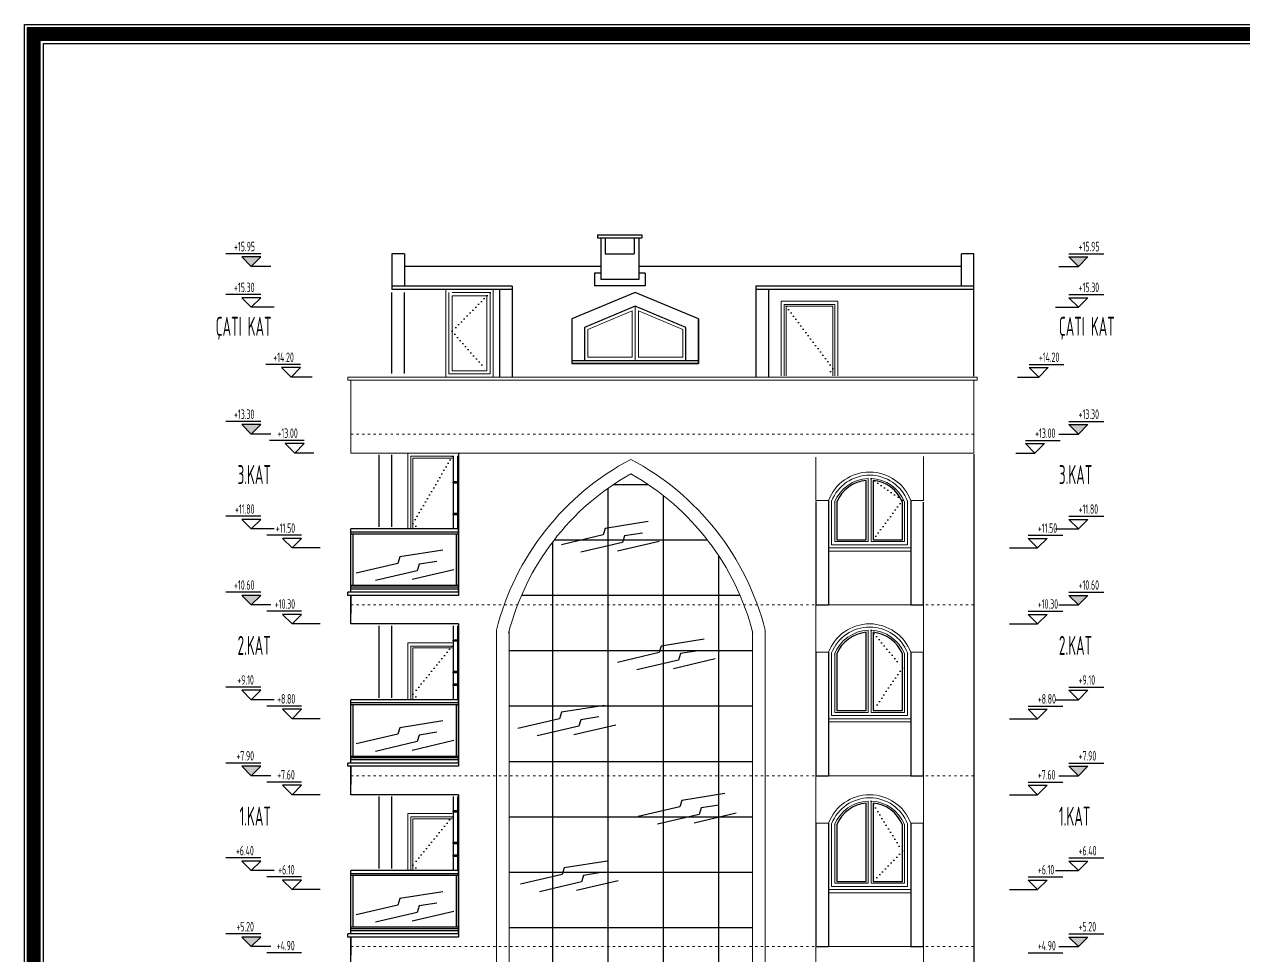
# Model space of a CAD drawing. Extents: x 41749 to 92598, y -24291 to 29432.
# Drawn here: x 77072 to 78999, y -22863 to -21391 of the extents above; entities that cross this region are included whole.
import ezdxf

# ---------------------------------------------------------------- set-up
doc = ezdxf.new("R2010")
doc.units = 0
doc.header["$MEASUREMENT"] = 0
for name, pattern in [('ACAD_ISO03W100', [30, 12, -18]), ('DOT', [6.35, 0, -6.35]), ('DUZ', [500, 500])]:
    doc.linetypes.add(name, pattern=pattern)
for name, color, linetype, lineweight in [('1-UYGULAMA', 6, 'DUZ', 0), ('KAPI-ACILIM1', 13, 'ACAD_ISO03W100', 20), ('KAPI-GOR', 153, 'CONTINUOUS', 15)]:
    doc.layers.add(name, color=color, linetype=linetype, lineweight=lineweight)
for name, color, linetype in [('ADAKENARI', 7, 'CONTINUOUS'), ('DUVAR', 6, 'CONTINUOUS'), ('KOLON', 5, 'CONTINUOUS'), ('MAHAL', 21, 'CONTINUOUS'), ('MERBAS', 231, 'CONTINUOUS'), ('MERD', 3, 'CONTINUOUS'), ('MERDIVEN', 3, 'CONTINUOUS'), ('P', 7, 'DOT'), ('SIVA', 7, 'CONTINUOUS'), ('tar', 12, 'CONTINUOUS')]:
    doc.layers.add(name, color=color, linetype=linetype)
doc.styles.add('OLCU', font='isocpeur.ttf', dxfattribs={"width": 0.59})

msp = doc.modelspace()

# ---------------------------------------------------------------- hatches: boundary and pattern name
at = {"layer": 'SIVA', "linetype": 'ByBlock', "ltscale": 1.5}
for points in [[(77445.72642, -21758.22794), (77430.72642, -21773.22794), (77415.72642, -21758.22794)], [(78723.27568, -21758.22794), (78738.27568, -21773.22794), (78753.27568, -21758.22794)], [(77445.72642, -22023.22794), (77430.72642, -22038.22794), (77415.72642, -22023.22794)], [(78723.27568, -22023.22794), (78738.27568, -22038.22794), (78753.27568, -22023.22794)], [(77445.72642, -22293.22794), (77430.72642, -22308.22794), (77415.72642, -22293.22794)], [(78723.27568, -22293.22794), (78738.27568, -22308.22794), (78753.27568, -22293.22794)], [(77445.72642, -22563.22794), (77430.72642, -22578.22794), (77415.72642, -22563.22794)], [(78723.27568, -22563.22794), (78738.27568, -22578.22794), (78753.27568, -22563.22794)], [(77445.72642, -22833.22794), (77430.72642, -22848.22794), (77415.72642, -22833.22794)], [(78723.27568, -22833.22794), (78738.27568, -22848.22794), (78753.27568, -22833.22794)]]:
    msp.add_hatch(color=256, dxfattribs=at).paths.add_polyline_path(points)
at = {"layer": 'tar'}
h = msp.add_hatch(dxfattribs=at)
h.set_pattern_fill('ANSI37', color=256, scale=700, angle=45, style=0)
h.set_pattern_definition([(90, (3532.175, 631.9), (-87.5, 4e-14), []), (180, (3532.175, 631.9), (-4e-14, -87.5), [])])
h.paths.add_polyline_path([(78223.14869, -23118.22794), (77838.14869, -23118.22794), (77838.14869, -23148.22794), (78223.14869, -23148.22794)])
h.paths.add_polyline_path([(78209.51086, -22308.22794, 0.174931476), (78030.64869, -22101.0055, 0.174931476), (77851.78653, -22308.22794)])
h.paths.add_polyline_path([(77851.78653, -22308.22794, 0.0277162448), (77838.14869, -22350.7591), (77838.14869, -22578.22794), (78223.14869, -22578.22794), (78223.14869, -22350.7591, 0.0277162448), (78209.51086, -22308.22794)])
h.paths.add_polyline_path([(77838.14869, -22578.22794), (77838.14869, -22848.22794), (78223.14869, -22848.22794), (78223.14869, -22578.22794)])
h.paths.add_polyline_path([(77838.14869, -22848.22794), (77838.14869, -23118.22794), (78223.14869, -23118.22794), (78223.14869, -22848.22794)])

# ---------------------------------------------------------------- linework, layer by layer
at = {"layer": '1-UYGULAMA', "color": 2}
for p, q in [((77583.14869, -21953.22794), (77583.14869, -21948.22794)), ((77583.14869, -21948.22794), (77763.14869, -21948.22794)), ((78578.14869, -21948.22794), (77676.68536, -21948.22794)), ((78578.14869, -21953.22794), (78578.14869, -21948.22794)), ((77583.14869, -21953.22794), (77763.14869, -21953.22794)), ((77588.14869, -22068.22794), (77588.14869, -21953.22794)), ((78578.14869, -21953.22794), (77676.68536, -21953.22794)), ((78573.14869, -21953.22794), (78573.14869, -22068.22794)), ((78573.14869, -22068.22794), (78573.14869, -21953.22794)), ((77588.14869, -22038.22794), (77588.14869, -22068.22794)), ((77588.14869, -22038.22794), (77588.14869, -22068.22794)), ((77588.14869, -22068.22794), (78573.14869, -22068.22794)), ((78323.14869, -22074.9791), (78323.14869, -22143.22794)), ((78493.14869, -22073.91054), (78493.14869, -22143.22794)), ((78343.14869, -22143.22794), (78323.14869, -22143.22794)), ((78473.14869, -22143.22794), (78493.14869, -22143.22794)), ((78323.14869, -22308.22794), (78323.14869, -22383.22794)), ((78493.14869, -22308.22794), (78493.14869, -22383.22794)), ((77818.14869, -22348.22794), (77818.14869, -23148.22794)), ((77838.14869, -22349.85364), (77838.14869, -23148.22794)), ((78223.14869, -22349.85364), (78223.14869, -23148.22794)), ((78243.14869, -22348.22794), (78243.14869, -23148.22794)), ((78343.14869, -22383.22794), (78323.14869, -22383.22794)), ((78473.14869, -22383.22794), (78493.14869, -22383.22794)), ((78323.14869, -22578.22794), (78323.14869, -22653.22794)), ((78493.14869, -22578.22794), (78493.14869, -22653.22794)), ((78343.14869, -22653.22794), (78323.14869, -22653.22794)), ((78473.14869, -22653.22794), (78493.14869, -22653.22794)), ((78323.14869, -22848.22794), (78323.14869, -22923.22794)), ((78493.14869, -22848.22794), (78493.14869, -22923.22794))]:
    msp.add_line(p, q, dxfattribs=at)
for points in [[(78493.14869, -22068.22794), (78323.14869, -22068.22794)], [(78493.14869, -22308.22794), (78323.14869, -22308.22794)], [(78493.14869, -22308.22794), (78323.14869, -22308.22794)], [(78493.14869, -22578.22794), (78323.14869, -22578.22794)], [(78493.14869, -22848.22794), (78323.14869, -22848.22794)]]:
    msp.add_lwpolyline(points, dxfattribs=at)
for centre, radius, start, end in [((78228.30319, -22452.41203), 423.17968, 117.84426632, 165.74762171), ((77832.9942, -22452.41203), 423.17968, 14.25237829, 62.15573368), ((78228.30319, -22452.41203), 403.17968, 119.3563074, 165.74762171), ((77832.9942, -22452.41203), 403.17968, 14.25237829, 60.6436926), ((78408.14869, -22167.67238), 69.44444, 20.60969294, 159.39030706), ((78408.14869, -22407.67238), 69.44444, 20.60969294, 159.39030706), ((78408.14869, -22677.67238), 69.44444, 20.60969294, 159.39030706)]:
    msp.add_arc(centre, radius, start, end, dxfattribs=at)
at = {"layer": 'ADAKENARI'}
msp.add_lwpolyline([(78117.64869, -21869.60824), (78037.64869, -21835.94756), (77957.64869, -21869.60824), (77957.64869, -21921.83421), (78117.64869, -21921.83421)], close=True, dxfattribs=at)
at = {"layer": 'DUVAR'}
for p, q in [((77758.14869, -22068.97655), (77758.14869, -22293.22794)), ((78573.14869, -22069.75362), (78573.14869, -23148.22794)), ((78343.14869, -22143.22794), (78343.14869, -22308.22794)), ((78473.14869, -22143.22794), (78473.14869, -22308.22794)), ((77758.14869, -22288.22794), (77583.14869, -22288.22794)), ((77583.14869, -22293.22794), (77583.14869, -22288.22794)), ((77758.14869, -22293.22794), (77583.14869, -22293.22794)), ((77588.14869, -22293.22794), (77588.14869, -22321.99498)), ((77588.14869, -22338.22794), (77588.14869, -22293.22794)), ((77758.14869, -22338.22794), (77588.14869, -22338.22794)), ((77758.14869, -22338.22794), (77758.14869, -22563.22794)), ((78343.14869, -22383.22794), (78343.14869, -22578.22794)), ((78473.14869, -22383.22794), (78473.14869, -22578.22794)), ((77758.14869, -22558.22794), (77583.14869, -22558.22794)), ((77583.14869, -22563.22794), (77583.14869, -22558.22794)), ((77758.14869, -22563.22794), (77583.14869, -22563.22794)), ((77588.14869, -22563.22794), (77588.14869, -22591.99498)), ((77588.14869, -22608.22794), (77588.14869, -22563.22794)), ((77758.14869, -22608.22794), (77588.14869, -22608.22794)), ((77758.14869, -22608.22794), (77758.14869, -22833.22794)), ((78343.14869, -22653.22794), (78343.14869, -22848.22794)), ((78473.14869, -22653.22794), (78473.14869, -22848.22794)), ((77758.14869, -22828.22794), (77583.14869, -22828.22794)), ((77583.14869, -22833.22794), (77583.14869, -22828.22794)), ((77758.14869, -22833.22794), (77583.14869, -22833.22794)), ((77588.14869, -22833.22794), (77588.14869, -22861.99498)), ((77588.14869, -22878.22794), (77588.14869, -22833.22794))]:
    msp.add_line(p, q, dxfattribs=at)
for points in [[(78323.14869, -22145.01021), (78323.14869, -22308.22794), (78343.14869, -22308.22794)], [(78473.14869, -22308.22794), (78493.14869, -22308.22794), (78493.14869, -22145.73251)], [(78323.14869, -22383.22794), (78323.14869, -22578.22794), (78343.14869, -22578.22794)], [(78473.14869, -22578.22794), (78493.14869, -22578.22794), (78493.14869, -22383.22794)], [(78323.14869, -22653.22794), (78323.14869, -22848.22794), (78343.14869, -22848.22794)], [(78473.14869, -22848.22794), (78493.14869, -22848.22794), (78493.14869, -22653.22794)]]:
    msp.add_lwpolyline(points, dxfattribs=at)
at = {"layer": 'KAPI-ACILIM1', "linetype": 'ACAD_ISO03W100', "ltscale": 0.3}
for p, q in [((77588.14869, -22038.22794), (78573.14869, -22038.22794)), ((77588.14869, -22308.22794), (78573.14869, -22308.22794)), ((77588.14869, -22578.22794), (78573.14869, -22578.22794)), ((77588.14869, -22848.22794), (78573.14869, -22848.22794))]:
    msp.add_line(p, q, dxfattribs=at)
at = {"layer": 'KAPI-GOR'}
for p, q in [((77808.14869, -21814.6438), (77808.14869, -21943.22794)), ((77748.14766, -21819.6438), (77748.14766, -21938.22794)), ((78037.64869, -21835.94756), (78037.64869, -21921.83421)), ((78405.64869, -22208.22794), (78405.64869, -22108.28053)), ((78410.64869, -22208.22794), (78410.64869, -22108.28053)), ((78343.14869, -22218.22794), (78343.14869, -22143.22794)), ((78343.14869, -22143.22794), (78343.14869, -22218.22794)), ((78348.14869, -22213.22794), (78348.14869, -22144.15459)), ((78468.14869, -22213.22794), (78468.14869, -22144.15459)), ((78473.14869, -22218.22794), (78473.14869, -22143.22794)), ((78473.14869, -22143.22794), (78473.14869, -22218.22794)), ((78353.14869, -22145.11929), (78353.14869, -22208.22794)), ((78463.14869, -22145.11929), (78463.14869, -22208.22794)), ((78408.14973, -22218.22794), (78343.14869, -22218.22794)), ((78408.14973, -22218.22794), (78343.14869, -22218.22794)), ((78343.14869, -22218.22794), (78408.14973, -22218.22794)), ((78403.14973, -22213.22794), (78348.14869, -22213.22794)), ((78410.64869, -22213.22794), (78348.14869, -22213.22794)), ((78405.64869, -22208.22794), (78353.14869, -22208.22794)), ((78408.14973, -22213.22794), (78468.14869, -22213.22794)), ((78408.14973, -22218.22794), (78473.14869, -22218.22794)), ((78408.14973, -22218.22794), (78473.14869, -22218.22794)), ((78473.14869, -22218.22794), (78408.14973, -22218.22794)), ((78410.64869, -22208.22794), (78463.14869, -22208.22794)), ((78405.64869, -22478.22794), (78405.64869, -22348.28053)), ((78410.64869, -22478.22794), (78410.64869, -22348.28053)), ((78343.14869, -22488.22794), (78343.14869, -22383.22794)), ((78343.14869, -22383.22794), (78343.14869, -22488.22794)), ((78348.14869, -22483.22794), (78348.14869, -22384.15459)), ((78353.14869, -22385.11929), (78353.14869, -22478.22794)), ((78463.14869, -22385.11929), (78463.14869, -22478.22794)), ((78468.14869, -22483.22794), (78468.14869, -22384.15459)), ((78473.14869, -22488.22794), (78473.14869, -22383.22794)), ((78473.14869, -22383.22794), (78473.14869, -22488.22794)), ((78408.14973, -22488.22794), (78343.14869, -22488.22794)), ((78408.14973, -22488.22794), (78343.14869, -22488.22794)), ((78343.14869, -22488.22794), (78408.14973, -22488.22794)), ((78403.14973, -22483.22794), (78348.14869, -22483.22794)), ((78410.64869, -22483.22794), (78348.14869, -22483.22794)), ((78405.64869, -22478.22794), (78353.14869, -22478.22794)), ((78408.14973, -22483.22794), (78468.14869, -22483.22794)), ((78408.14973, -22488.22794), (78473.14869, -22488.22794)), ((78408.14973, -22488.22794), (78473.14869, -22488.22794)), ((78473.14869, -22488.22794), (78408.14973, -22488.22794)), ((78410.64869, -22478.22794), (78463.14869, -22478.22794)), ((78405.64869, -22748.22794), (78405.64869, -22618.28053)), ((78410.64869, -22748.22794), (78410.64869, -22618.28053)), ((78343.14869, -22758.22794), (78343.14869, -22653.22794)), ((78343.14869, -22653.22794), (78343.14869, -22758.22794)), ((78348.14869, -22753.22794), (78348.14869, -22654.15459)), ((78353.14869, -22655.11929), (78353.14869, -22748.22794)), ((78463.14869, -22655.11929), (78463.14869, -22748.22794)), ((78468.14869, -22753.22794), (78468.14869, -22654.15459)), ((78473.14869, -22758.22794), (78473.14869, -22653.22794)), ((78473.14869, -22653.22794), (78473.14869, -22758.22794)), ((78408.14973, -22758.22794), (78343.14869, -22758.22794)), ((78408.14973, -22758.22794), (78343.14869, -22758.22794)), ((78343.14869, -22758.22794), (78408.14973, -22758.22794)), ((78403.14973, -22753.22794), (78348.14869, -22753.22794)), ((78410.64869, -22753.22794), (78348.14869, -22753.22794)), ((78405.64869, -22748.22794), (78353.14869, -22748.22794)), ((78408.14973, -22753.22794), (78468.14869, -22753.22794)), ((78408.14973, -22758.22794), (78473.14869, -22758.22794)), ((78408.14973, -22758.22794), (78473.14869, -22758.22794)), ((78473.14869, -22758.22794), (78408.14973, -22758.22794)), ((78410.64869, -22748.22794), (78463.14869, -22748.22794))]:
    msp.add_line(p, q, dxfattribs=at)
for points in [[(77738.14766, -21809.6438), (77813.14869, -21809.6438), (77813.14869, -21948.22794), (77738.14766, -21948.22794)], [(77738.14766, -21948.22794), (77813.14869, -21948.22794), (77813.14869, -21809.6438), (77738.14766, -21809.6438)], [(77813.14869, -21809.6438), (77738.14766, -21809.6438), (77738.14766, -21948.22794), (77813.14869, -21948.22794)], [(77813.14869, -21809.6438), (77813.14869, -21809.6438), (77813.14869, -21948.22794), (77813.14869, -21948.22794)], [(77813.14869, -21948.22794), (77813.14869, -21948.22794), (77813.14869, -21809.6438), (77813.14869, -21809.6438)], [(78037.64869, -21835.94756), (77957.64869, -21869.60824), (77957.64869, -21921.83421), (78037.64869, -21921.83421)], [(78032.64869, -21843.47592), (77962.64869, -21872.92902), (77962.64869, -21916.83421), (78032.64869, -21916.83421)], [(78037.64869, -21835.94756), (78037.64869, -21921.83421), (78117.64869, -21921.83421), (78117.64869, -21869.60824)], [(78042.64869, -21843.47592), (78042.64869, -21916.83421), (78112.64869, -21916.83421), (78112.64869, -21872.92902)], [(78348.14869, -22218.22794), (78348.14869, -22218.22794)], [(78468.14869, -22218.22794), (78468.14869, -22218.22794)], [(78348.14869, -22488.22794), (78348.14869, -22488.22794)], [(78468.14869, -22488.22794), (78468.14869, -22488.22794)], [(78348.14869, -22758.22794), (78348.14869, -22758.22794)], [(78468.14869, -22758.22794), (78468.14869, -22758.22794)]]:
    msp.add_lwpolyline(points, close=True, dxfattribs=at)
for points in [[(77743.14766, -21943.22794), (77743.14766, -21814.6438), (77743.14766, -21814.6438)], [(77748.14766, -21814.6438), (77808.14869, -21814.6438), (77808.14869, -21943.22794), (77743.14766, -21943.22794), (77743.14766, -21814.6438)], [(77748.14766, -21819.6438), (77803.14869, -21819.6438), (77803.14869, -21938.22794), (77748.14766, -21938.22794)], [(78268.14869, -21946.22794), (78268.14869, -21828.22794), (78358.14869, -21828.22794), (78358.14869, -21946.22794)], [(78358.14869, -21946.22794), (78358.14869, -21828.22794), (78268.14869, -21828.22794), (78268.14869, -21946.22794)], [(78268.14869, -21833.22794), (78268.14869, -21946.22794)], [(78273.14869, -21946.22794), (78273.14869, -21833.22794), (78353.14869, -21833.22794)], [(78353.14869, -21946.22794), (78353.14869, -21833.22794), (78273.14869, -21833.22794)], [(78358.14869, -21833.22794), (78358.14869, -21946.22794)], [(78276.14869, -21946.22794), (78276.14869, -21836.22794), (78350.14869, -21836.22794), (78350.14869, -21946.22794)], [(77678.14869, -22188.22794), (77678.14869, -22068.22794), (77748.37133, -22068.22794)], [(77683.14869, -22188.22794), (77683.14869, -22073.22794), (77748.37133, -22073.22794)], [(77686.14869, -22188.22794), (77686.14869, -22076.22794), (77748.37133, -22076.22794)], [(78348.14869, -22213.22794), (78348.14869, -22148.22794), (78348.14869, -22148.22794)], [(78468.14869, -22213.22794), (78468.14869, -22148.22794), (78468.14869, -22148.22794)], [(78343.14869, -22218.22794), (78343.14869, -22223.22794), (78473.14869, -22223.22794), (78473.14869, -22218.22794)], [(77678.14869, -22458.22794), (77678.14869, -22368.22794), (77748.37133, -22368.22794)], [(77683.14869, -22458.22794), (77683.14869, -22373.22794), (77748.37133, -22373.22794)], [(77686.14869, -22458.22794), (77686.14869, -22376.22794), (77748.37133, -22376.22794)], [(78348.14869, -22483.22794), (78348.14869, -22388.22794), (78348.14869, -22388.22794)], [(78468.14869, -22483.22794), (78468.14869, -22388.22794), (78468.14869, -22388.22794)], [(78343.14869, -22488.22794), (78343.14869, -22493.22794), (78473.14869, -22493.22794), (78473.14869, -22488.22794)], [(77678.14869, -22728.22794), (77678.14869, -22638.22794), (77748.37133, -22638.22794)], [(77683.14869, -22728.22794), (77683.14869, -22643.22794), (77748.37133, -22643.22794)], [(77686.14869, -22728.22794), (77686.14869, -22646.22794), (77748.37133, -22646.22794)], [(78348.14869, -22753.22794), (78348.14869, -22658.22794), (78348.14869, -22658.22794)], [(78468.14869, -22753.22794), (78468.14869, -22658.22794), (78468.14869, -22658.22794)], [(78343.14869, -22758.22794), (78343.14869, -22763.22794), (78473.14869, -22763.22794), (78473.14869, -22758.22794)]]:
    msp.add_lwpolyline(points, dxfattribs=at)
for centre, radius, start, end in [((78408.14869, -22167.67238), 64.44444, 21.40334964, 158.59665035), ((78408.14869, -22167.67238), 59.44444, 92.41034648, 158.59665035), ((78408.14869, -22167.67238), 59.44444, 22.29638696, 87.58965352), ((78408.14869, -22407.67238), 64.44444, 21.40334964, 158.59665035), ((78408.14869, -22407.67238), 59.44444, 92.41034648, 158.59665035), ((78408.14869, -22407.67238), 59.44444, 22.29638696, 87.58965352), ((78408.14869, -22677.67238), 64.44444, 21.40334964, 158.59665035), ((78408.14869, -22677.67238), 59.44444, 92.41034648, 158.59665035), ((78408.14869, -22677.67238), 59.44444, 22.29638696, 87.58965352)]:
    msp.add_arc(centre, radius, start, end, dxfattribs=at)
at = {"layer": 'KOLON'}
for p, q in [((77653.14869, -22185.10334), (77653.14869, -22071.12994)), ((77653.14869, -22455.10334), (77653.14869, -22341.12994)), ((77653.14869, -22725.10334), (77653.14869, -22611.12994))]:
    msp.add_line(p, q, dxfattribs=at)
at = {"layer": 'MAHAL'}
for p, q in [((77758.14869, -22188.22794), (77588.14869, -22188.22794)), ((77588.14869, -22288.22794), (77588.14869, -22188.22794)), ((77758.14869, -22193.22794), (77588.14869, -22193.22794)), ((77758.14869, -22196.22794), (77588.14869, -22196.22794)), ((77591.14869, -22196.22794), (77591.14869, -22277.22794)), ((77755.14869, -22277.22794), (77755.14869, -22196.22794)), ((77758.14869, -22288.22794), (77758.14869, -22188.22794)), ((77588.14869, -22277.22794), (77758.14869, -22277.22794)), ((77758.14869, -22280.22794), (77588.14869, -22280.22794)), ((77758.14869, -22283.22794), (77588.14869, -22283.22794)), ((77758.14869, -22458.22794), (77588.14869, -22458.22794)), ((77588.14869, -22558.22794), (77588.14869, -22458.22794)), ((77758.14869, -22463.22794), (77588.14869, -22463.22794)), ((77758.14869, -22466.22794), (77588.14869, -22466.22794)), ((77591.14869, -22466.22794), (77591.14869, -22547.22794)), ((77755.14869, -22547.22794), (77755.14869, -22466.22794)), ((77758.14869, -22558.22794), (77758.14869, -22458.22794)), ((77588.14869, -22547.22794), (77758.14869, -22547.22794)), ((77758.14869, -22550.22794), (77588.14869, -22550.22794)), ((77758.14869, -22553.22794), (77588.14869, -22553.22794)), ((77758.14869, -22728.22794), (77588.14869, -22728.22794)), ((77588.14869, -22828.22794), (77588.14869, -22728.22794)), ((77758.14869, -22733.22794), (77588.14869, -22733.22794)), ((77758.14869, -22736.22794), (77588.14869, -22736.22794)), ((77591.14869, -22736.22794), (77591.14869, -22817.22794)), ((77591.14869, -22736.22794), (77591.14869, -22817.22794)), ((77755.14869, -22817.22794), (77755.14869, -22736.22794)), ((77758.14869, -22828.22794), (77758.14869, -22728.22794)), ((77588.14869, -22817.22794), (77758.14869, -22817.22794)), ((77758.14869, -22820.22794), (77588.14869, -22820.22794)), ((77758.14869, -22823.22794), (77588.14869, -22823.22794))]:
    msp.add_line(p, q, dxfattribs=at)
at = {"layer": 'MERBAS'}
for points in [[(77072.0777, -24290.68394), (77072.0777, -21390.68394), (87681.83095, -21390.68394), (87681.83095, -24290.68394)], [(77077.0777, -24285.68394), (77077.0777, -21395.68394), (87676.83095, -21395.68394), (87676.83095, -24285.68394)], [(77097.0777, -24265.68394), (77097.0777, -21415.68394), (87656.83095, -21415.68394), (87656.83095, -24265.68394)], [(77102.0777, -24260.68394), (77102.0777, -21420.68394), (87651.83095, -21420.68394), (87651.83095, -24260.68394)]]:
    msp.add_lwpolyline(points, close=True, dxfattribs=at)
at = {"layer": 'MERBAS', "const_width": 20}
msp.add_lwpolyline([(77087.0777, -24275.68394), (77087.0777, -21405.68394), (87666.83095, -21405.68394), (87666.83095, -24275.68394)], close=True, dxfattribs=at)
at = {"layer": 'MERD'}
for p, q in [((77978.14869, -21723.22794), (78048.14869, -21723.22794)), ((77978.14869, -21723.22794), (77978.14869, -21728.22794)), ((77978.14869, -21728.22794), (78048.14869, -21728.22794)), ((77983.14869, -21728.22794), (77983.14869, -21794.15282)), ((77990.14869, -21728.22794), (77990.14869, -21753.22794)), ((78036.14869, -21728.22794), (78036.14869, -21753.22794)), ((78043.14869, -21728.22794), (78043.14869, -21794.15282)), ((78048.14869, -21723.22794), (78048.14869, -21728.22794)), ((77990.14869, -21753.22794), (78036.14869, -21753.22794)), ((77973.14869, -21784.15282), (77973.14869, -21804.15282)), ((77983.14869, -21784.15282), (77973.14869, -21784.15282)), ((78043.14869, -21794.15282), (77983.14869, -21794.15282)), ((78053.14869, -21784.15282), (78043.14869, -21784.15282)), ((78053.14869, -21784.15282), (78053.14869, -21804.15282)), ((78053.14869, -21804.15282), (77973.14869, -21804.15282))]:
    msp.add_line(p, q, dxfattribs=at)
at = {"layer": 'MERDIVEN', "ltscale": 0.6}
for p, q in [((77653.14869, -21753.22794), (77653.14869, -21809.6438)), ((77673.14869, -21753.22794), (77653.14869, -21753.22794)), ((77673.14869, -21753.22794), (77673.14869, -21804.42234)), ((78553.14869, -21804.42234), (78553.14869, -21753.22794)), ((78573.14869, -21753.22794), (78553.14869, -21753.22794)), ((78573.14869, -21946.75612), (78573.14869, -21753.22794)), ((77983.14869, -21773.22794), (77673.14869, -21773.22794)), ((78553.14869, -21773.22794), (78043.14869, -21773.22794)), ((77843.14869, -21804.42234), (77653.14869, -21804.42234)), ((77843.14869, -21809.6438), (77653.14869, -21809.6438)), ((77653.14869, -21942.37261), (77653.14869, -21814.4741)), ((77673.14869, -21942.37261), (77673.14869, -21814.4741)), ((77823.14869, -21809.6438), (77823.14869, -21948.22794)), ((77843.14869, -21804.42234), (77843.14869, -21948.22794)), ((78037.64869, -21814.24929), (77937.64869, -21856.32514)), ((78137.64869, -21856.32514), (78037.64869, -21814.24929)), ((78228.14869, -21804.42234), (78228.14869, -21948.22794)), ((78573.14869, -21804.42234), (78228.14869, -21804.42234)), ((78573.14869, -21809.6438), (78228.14869, -21809.6438)), ((78248.14869, -21809.6438), (78248.14869, -21948.22794)), ((78037.64869, -21835.94756), (77957.64869, -21869.60824)), ((78117.64869, -21869.60824), (78037.64869, -21835.94756)), ((77937.64869, -21856.32514), (77937.64869, -21926.83421)), ((77937.64869, -21856.32514), (77937.64869, -21926.83421)), ((77957.64869, -21869.60824), (77957.64869, -21921.83421)), ((78117.64869, -21921.83421), (78117.64869, -21869.60824)), ((78137.64869, -21856.32514), (78137.64869, -21926.83421)), ((78137.64869, -21926.83421), (78137.64869, -21856.32514)), ((77937.64869, -21921.83421), (78137.64869, -21921.83421)), ((78137.64869, -21926.83421), (77937.64869, -21926.83421)), ((77937.64869, -21926.83421), (78137.64869, -21926.83421)), ((77633.14869, -22185.10334), (77633.14869, -22071.12994)), ((77633.14869, -22455.10334), (77633.14869, -22341.12994)), ((77633.14869, -22725.10334), (77633.14869, -22611.12994))]:
    msp.add_line(p, q, dxfattribs=at)
msp.add_lwpolyline([(78137.64869, -21856.32514), (78037.64869, -21814.24929), (77937.64869, -21856.32514)], dxfattribs=at)
at = {"layer": 'P'}
for points in [[(77808.14869, -21814.6438), (77748.14766, -21875.72794), (77803.14869, -21938.22794)], [(78276.14869, -21836.22794), (78350.14869, -21934.43129), (78339.33511, -21948.22794)], [(77748.37133, -22073.22794), (77686.14869, -22179.52661), (77696.2197, -22188.22794)], [(78410.64869, -22108.28053), (78460.14869, -22142.67365), (78413.64869, -22205.22794)], [(78410.64869, -22348.28053), (78460.14869, -22407.67365), (78413.64869, -22475.22794)], [(77748.37133, -22373.22794), (77686.14869, -22449.52661), (77696.2197, -22458.22794)], [(78410.64869, -22618.28053), (78460.14869, -22697.67365), (78413.64869, -22745.22794)], [(77748.37133, -22643.22794), (77686.14869, -22719.52661), (77696.2197, -22728.22794)]]:
    msp.add_lwpolyline(points, dxfattribs=at)
at = {"layer": 'SIVA'}
for p, q in [((77445.72642, -21753.22794), (77390.72642, -21753.22794)), ((77445.72642, -21758.22794), (77415.72642, -21758.22794)), ((77430.72642, -21773.22794), (77415.72642, -21758.22794)), ((77430.72642, -21773.22794), (77445.72642, -21758.22794)), ((78723.27568, -21753.22794), (78778.27568, -21753.22794)), ((78738.27568, -21773.22794), (78723.27568, -21758.22794)), ((78723.27568, -21758.22794), (78753.27568, -21758.22794)), ((78738.27568, -21773.22794), (78753.27568, -21758.22794)), ((77461.70898, -21773.22794), (77430.72642, -21773.22794)), ((78707.29311, -21773.22794), (78738.27568, -21773.22794)), ((77445.72642, -21817.72794), (77390.72642, -21817.72794)), ((77445.72642, -21822.72794), (77415.72642, -21822.72794)), ((77430.72642, -21837.72794), (77415.72642, -21822.72794)), ((77430.72642, -21837.72794), (77445.72642, -21822.72794)), ((78723.27568, -21817.72794), (78778.27568, -21817.72794)), ((78738.27568, -21837.72794), (78723.27568, -21822.72794)), ((78723.27568, -21822.72794), (78753.27568, -21822.72794)), ((78738.27568, -21837.72794), (78753.27568, -21822.72794)), ((77467.13576, -21837.72794), (77430.72642, -21837.72794)), ((78701.86634, -21837.72794), (78738.27568, -21837.72794)), ((77508.60258, -21928.22794), (77453.60258, -21928.22794)), ((78660.39952, -21928.22794), (78715.39952, -21928.22794)), ((77508.60258, -21933.22794), (77478.60258, -21933.22794)), ((77493.60258, -21948.22794), (77478.60258, -21933.22794)), ((77493.60258, -21948.22794), (77508.60258, -21933.22794)), ((77526.88792, -21948.22794), (77493.60258, -21948.22794)), ((78642.11418, -21948.22794), (78675.39952, -21948.22794)), ((78675.39952, -21948.22794), (78660.39952, -21933.22794)), ((78660.39952, -21933.22794), (78690.39952, -21933.22794)), ((78675.39952, -21948.22794), (78690.39952, -21933.22794)), ((77445.72642, -22018.22794), (77390.72642, -22018.22794)), ((77445.72642, -22023.22794), (77415.72642, -22023.22794)), ((77430.72642, -22038.22794), (77415.72642, -22023.22794)), ((77430.72642, -22038.22794), (77445.72642, -22023.22794)), ((78723.27568, -22018.22794), (78778.27568, -22018.22794)), ((78738.27568, -22038.22794), (78723.27568, -22023.22794)), ((78723.27568, -22023.22794), (78753.27568, -22023.22794)), ((78738.27568, -22038.22794), (78753.27568, -22023.22794)), ((77461.70898, -22038.22794), (77430.72642, -22038.22794)), ((78707.29311, -22038.22794), (78738.27568, -22038.22794)), ((77514.456, -22048.22794), (77459.456, -22048.22794)), ((77514.456, -22053.22794), (77484.456, -22053.22794)), ((77499.456, -22068.22794), (77484.456, -22053.22794)), ((77499.456, -22068.22794), (77514.456, -22053.22794)), ((78654.5461, -22048.22794), (78709.5461, -22048.22794)), ((78654.5461, -22053.22794), (78684.5461, -22053.22794)), ((78669.5461, -22068.22794), (78654.5461, -22053.22794)), ((78669.5461, -22068.22794), (78684.5461, -22053.22794)), ((77529.78936, -22068.22794), (77499.456, -22068.22794)), ((78639.21273, -22068.22794), (78669.5461, -22068.22794)), ((77445.72642, -22168.22794), (77390.72642, -22168.22794)), ((77445.72642, -22173.22794), (77415.72642, -22173.22794)), ((77430.72642, -22188.22794), (77415.72642, -22173.22794)), ((77430.72642, -22188.22794), (77445.72642, -22173.22794)), ((78723.27568, -22168.22794), (78778.27568, -22168.22794)), ((78738.27568, -22188.22794), (78723.27568, -22173.22794)), ((78723.27568, -22173.22794), (78753.27568, -22173.22794)), ((78738.27568, -22188.22794), (78753.27568, -22173.22794)), ((77467.13576, -22188.22794), (77430.72642, -22188.22794)), ((77510.22118, -22198.22794), (77455.22118, -22198.22794)), ((78658.78092, -22198.22794), (78713.78092, -22198.22794)), ((78701.86634, -22188.22794), (78738.27568, -22188.22794)), ((77510.22118, -22203.22794), (77480.22118, -22203.22794)), ((77495.22118, -22218.22794), (77480.22118, -22203.22794)), ((77495.22118, -22218.22794), (77510.22118, -22203.22794)), ((77539.50435, -22218.22794), (77495.22118, -22218.22794)), ((78629.49775, -22218.22794), (78673.78092, -22218.22794)), ((78658.78092, -22203.22794), (78688.78092, -22203.22794)), ((78673.78092, -22218.22794), (78658.78092, -22203.22794)), ((78673.78092, -22218.22794), (78688.78092, -22203.22794)), ((77445.72642, -22288.22794), (77390.72642, -22288.22794)), ((77445.72642, -22293.22794), (77415.72642, -22293.22794)), ((77430.72642, -22308.22794), (77415.72642, -22293.22794)), ((77430.72642, -22308.22794), (77445.72642, -22293.22794)), ((78723.27568, -22288.22794), (78778.27568, -22288.22794)), ((78738.27568, -22308.22794), (78723.27568, -22293.22794)), ((78723.27568, -22293.22794), (78753.27568, -22293.22794)), ((78738.27568, -22308.22794), (78753.27568, -22293.22794)), ((77461.70898, -22308.22794), (77430.72642, -22308.22794)), ((78707.29311, -22308.22794), (78738.27568, -22308.22794)), ((77510.22118, -22318.22794), (77455.22118, -22318.22794)), ((77510.22118, -22323.22794), (77480.22118, -22323.22794)), ((77495.22118, -22338.22794), (77480.22118, -22323.22794)), ((77495.22118, -22338.22794), (77510.22118, -22323.22794)), ((78658.78092, -22318.22794), (78713.78092, -22318.22794)), ((78658.78092, -22323.22794), (78688.78092, -22323.22794)), ((78673.78092, -22338.22794), (78658.78092, -22323.22794)), ((78673.78092, -22338.22794), (78688.78092, -22323.22794)), ((77539.50435, -22338.22794), (77495.22118, -22338.22794)), ((78629.49775, -22338.22794), (78673.78092, -22338.22794)), ((77445.72642, -22438.22794), (77390.72642, -22438.22794)), ((77445.72642, -22443.22794), (77415.72642, -22443.22794)), ((77430.72642, -22458.22794), (77415.72642, -22443.22794)), ((77430.72642, -22458.22794), (77445.72642, -22443.22794)), ((78723.27568, -22438.22794), (78778.27568, -22438.22794)), ((78738.27568, -22458.22794), (78723.27568, -22443.22794)), ((78723.27568, -22443.22794), (78753.27568, -22443.22794)), ((78738.27568, -22458.22794), (78753.27568, -22443.22794)), ((77467.13576, -22458.22794), (77430.72642, -22458.22794)), ((77510.22118, -22468.22794), (77455.22118, -22468.22794)), ((78658.78092, -22468.22794), (78713.78092, -22468.22794)), ((78701.86634, -22458.22794), (78738.27568, -22458.22794)), ((77510.22118, -22473.22794), (77480.22118, -22473.22794)), ((77495.22118, -22488.22794), (77480.22118, -22473.22794)), ((77495.22118, -22488.22794), (77510.22118, -22473.22794)), ((77539.50435, -22488.22794), (77495.22118, -22488.22794)), ((78629.49775, -22488.22794), (78673.78092, -22488.22794)), ((78658.78092, -22473.22794), (78688.78092, -22473.22794)), ((78673.78092, -22488.22794), (78658.78092, -22473.22794)), ((78673.78092, -22488.22794), (78688.78092, -22473.22794)), ((77445.72642, -22558.22794), (77390.72642, -22558.22794)), ((77445.72642, -22563.22794), (77415.72642, -22563.22794)), ((77430.72642, -22578.22794), (77415.72642, -22563.22794)), ((77430.72642, -22578.22794), (77445.72642, -22563.22794)), ((78723.27568, -22558.22794), (78778.27568, -22558.22794)), ((78738.27568, -22578.22794), (78723.27568, -22563.22794)), ((78723.27568, -22563.22794), (78753.27568, -22563.22794)), ((78738.27568, -22578.22794), (78753.27568, -22563.22794)), ((77461.70898, -22578.22794), (77430.72642, -22578.22794)), ((78707.29311, -22578.22794), (78738.27568, -22578.22794)), ((77510.22118, -22588.22794), (77455.22118, -22588.22794)), ((77510.22118, -22593.22794), (77480.22118, -22593.22794)), ((77495.22118, -22608.22794), (77480.22118, -22593.22794)), ((77495.22118, -22608.22794), (77510.22118, -22593.22794)), ((78658.78092, -22588.22794), (78713.78092, -22588.22794)), ((78658.78092, -22593.22794), (78688.78092, -22593.22794)), ((78673.78092, -22608.22794), (78658.78092, -22593.22794)), ((78673.78092, -22608.22794), (78688.78092, -22593.22794)), ((77539.50435, -22608.22794), (77495.22118, -22608.22794)), ((78629.49775, -22608.22794), (78673.78092, -22608.22794)), ((77445.72642, -22708.22794), (77390.72642, -22708.22794)), ((77445.72642, -22713.22794), (77415.72642, -22713.22794)), ((77430.72642, -22728.22794), (77415.72642, -22713.22794)), ((77430.72642, -22728.22794), (77445.72642, -22713.22794)), ((78723.27568, -22708.22794), (78778.27568, -22708.22794)), ((78738.27568, -22728.22794), (78723.27568, -22713.22794)), ((78723.27568, -22713.22794), (78753.27568, -22713.22794)), ((78738.27568, -22728.22794), (78753.27568, -22713.22794)), ((77467.13576, -22728.22794), (77430.72642, -22728.22794)), ((77510.22118, -22738.22794), (77455.22118, -22738.22794)), ((78658.78092, -22738.22794), (78713.78092, -22738.22794)), ((78701.86634, -22728.22794), (78738.27568, -22728.22794)), ((77510.22118, -22743.22794), (77480.22118, -22743.22794)), ((77495.22118, -22758.22794), (77480.22118, -22743.22794)), ((77495.22118, -22758.22794), (77510.22118, -22743.22794)), ((77539.50435, -22758.22794), (77495.22118, -22758.22794)), ((78629.49775, -22758.22794), (78673.78092, -22758.22794)), ((78658.78092, -22743.22794), (78688.78092, -22743.22794)), ((78673.78092, -22758.22794), (78658.78092, -22743.22794)), ((78673.78092, -22758.22794), (78688.78092, -22743.22794)), ((77445.72642, -22828.22794), (77390.72642, -22828.22794)), ((77445.72642, -22833.22794), (77415.72642, -22833.22794)), ((77430.72642, -22848.22794), (77415.72642, -22833.22794)), ((77430.72642, -22848.22794), (77445.72642, -22833.22794)), ((78723.27568, -22828.22794), (78778.27568, -22828.22794)), ((78738.27568, -22848.22794), (78723.27568, -22833.22794)), ((78723.27568, -22833.22794), (78753.27568, -22833.22794)), ((78738.27568, -22848.22794), (78753.27568, -22833.22794)), ((77461.70898, -22848.22794), (77430.72642, -22848.22794)), ((78707.29311, -22848.22794), (78738.27568, -22848.22794)), ((77510.22118, -22858.22794), (77455.22118, -22858.22794)), ((78658.78092, -22858.22794), (78713.78092, -22858.22794))]:
    msp.add_line(p, q, dxfattribs=at)
at = {"layer": 'tar'}
for p, q in [((77750.14869, -22113.77424), (77750.14869, -22072.57628)), ((77750.14869, -22113.77424), (77750.14869, -22072.57628)), ((77757.14869, -22113.77424), (77757.14869, -22072.57628)), ((77757.14869, -22113.77424), (77750.14869, -22113.77424)), ((77757.14869, -22115.77424), (77750.14869, -22115.77424)), ((77750.14869, -22163.77424), (77750.14869, -22115.77424)), ((77757.14869, -22163.77424), (77757.14869, -22115.77424)), ((77757.14869, -22163.77424), (77750.14869, -22163.77424)), ((77750.14869, -22187.27868), (77750.14869, -22165.77424)), ((77757.14869, -22165.77424), (77750.14869, -22165.77424)), ((77757.14869, -22187.27868), (77757.14869, -22165.77424)), ((78058.06239, -22176.69869), (77990.17073, -22187.37098)), ((77987.04045, -22197.67955), (77921.04434, -22213.11205)), ((77990.17073, -22187.37098), (77987.04045, -22197.67955)), ((78020.60687, -22199.15006), (78017.4766, -22209.45863)), ((78048.94673, -22194.69515), (78020.60687, -22199.15006)), ((78017.4766, -22209.45863), (77951.48048, -22224.89114)), ((78075.71581, -22207.81678), (78009.71969, -22223.24928)), ((77665.52267, -22232.34693), (77662.39239, -22242.6555)), ((77733.41433, -22221.67465), (77665.52267, -22232.34693)), ((77724.29866, -22239.67111), (77695.95881, -22244.12601)), ((77662.39239, -22242.6555), (77596.39627, -22258.08801)), ((77692.82853, -22254.43458), (77626.83242, -22269.86709)), ((77751.06774, -22252.79273), (77685.07163, -22268.22523)), ((77695.95881, -22244.12601), (77692.82853, -22254.43458)), ((77750.14869, -22363.77424), (77750.14869, -22341.30014)), ((77750.14869, -22363.77424), (77750.14869, -22341.30014)), ((77757.14869, -22363.77424), (77757.14869, -22341.30014)), ((77757.14869, -22341.30014), (77757.14869, -22363.77424)), ((77757.14869, -22363.77424), (77750.14869, -22363.77424)), ((77750.14869, -22413.77424), (77750.14869, -22365.77424)), ((77750.14869, -22413.77424), (77750.14869, -22365.77424)), ((77757.14869, -22365.77424), (77750.14869, -22365.77424)), ((77757.14869, -22413.77424), (77757.14869, -22365.77424)), ((78078.62386, -22373.32152), (78075.49359, -22383.63009)), ((78146.51552, -22362.64923), (78078.62386, -22373.32152)), ((78075.49359, -22383.63009), (78009.49747, -22399.06259)), ((78164.16894, -22393.76731), (78098.17282, -22409.19982)), ((78109.06, -22385.1006), (78105.92973, -22395.40917)), ((78137.39986, -22380.64569), (78109.06, -22385.1006)), ((77757.14869, -22413.77424), (77750.14869, -22413.77424)), ((78105.92973, -22395.40917), (78039.93361, -22410.84167)), ((77757.14869, -22415.77424), (77750.14869, -22415.77424)), ((77750.14869, -22433.77424), (77750.14869, -22415.77424)), ((77757.14869, -22433.77424), (77757.14869, -22415.77424)), ((77757.14869, -22433.77424), (77750.14869, -22433.77424)), ((77750.14869, -22457.27868), (77750.14869, -22435.77424)), ((77757.14869, -22435.77424), (77750.14869, -22435.77424)), ((77757.14869, -22457.27868), (77757.14869, -22435.77424)), ((77989.13001, -22467.25569), (77921.23834, -22477.92798)), ((77918.10807, -22488.23655), (77852.11195, -22503.66905)), ((77921.23834, -22477.92798), (77918.10807, -22488.23655)), ((77951.67449, -22489.70706), (77948.54421, -22500.01563)), ((77980.01434, -22485.25215), (77951.67449, -22489.70706)), ((77665.52267, -22502.34693), (77662.39239, -22512.6555)), ((77733.41433, -22491.67465), (77665.52267, -22502.34693)), ((77724.29866, -22509.67111), (77695.95881, -22514.12601)), ((77948.54421, -22500.01563), (77882.5481, -22515.44813)), ((78006.78342, -22498.37377), (77940.78731, -22513.80628)), ((77662.39239, -22512.6555), (77596.39627, -22528.08801)), ((77692.82853, -22524.43458), (77626.83242, -22539.86709)), ((77751.06774, -22522.79273), (77685.07163, -22538.22523)), ((77695.95881, -22514.12601), (77692.82853, -22524.43458)), ((78179.39182, -22606.56559), (78111.50015, -22617.23788)), ((77750.14869, -22633.77424), (77750.14869, -22611.30014)), ((77750.14869, -22633.77424), (77750.14869, -22611.30014)), ((77757.14869, -22633.77424), (77757.14869, -22611.30014)), ((77757.14869, -22611.30014), (77757.14869, -22633.77424)), ((78111.50015, -22617.23788), (78108.36988, -22627.54644)), ((78170.27615, -22624.56205), (78141.9363, -22629.01696)), ((77757.14869, -22633.77424), (77750.14869, -22633.77424)), ((77750.14869, -22683.77424), (77750.14869, -22635.77424)), ((77750.14869, -22683.77424), (77750.14869, -22635.77424)), ((77757.14869, -22635.77424), (77750.14869, -22635.77424)), ((77757.14869, -22683.77424), (77757.14869, -22635.77424)), ((78108.36988, -22627.54644), (78042.37376, -22642.97895)), ((78138.80602, -22639.32552), (78072.80991, -22654.75803)), ((78197.04523, -22637.68367), (78131.04912, -22653.11618)), ((78141.9363, -22629.01696), (78138.80602, -22639.32552)), ((77757.14869, -22683.77424), (77750.14869, -22683.77424)), ((77757.14869, -22685.77424), (77750.14869, -22685.77424)), ((77750.14869, -22703.77424), (77750.14869, -22685.77424)), ((77757.14869, -22703.77424), (77757.14869, -22685.77424)), ((77757.14869, -22703.77424), (77750.14869, -22703.77424)), ((77750.14869, -22727.27868), (77750.14869, -22705.77424)), ((77757.14869, -22705.77424), (77750.14869, -22705.77424)), ((77757.14869, -22727.27868), (77757.14869, -22705.77424)), ((77993.10609, -22713.39009), (77925.21443, -22724.06238)), ((77922.08416, -22734.37095), (77856.08804, -22749.80345)), ((77925.21443, -22724.06238), (77922.08416, -22734.37095)), ((77955.65057, -22735.84146), (77952.5203, -22746.15003)), ((77983.99043, -22731.38655), (77955.65057, -22735.84146)), ((77952.5203, -22746.15003), (77886.52418, -22761.58253)), ((78010.75951, -22744.50817), (77944.76339, -22759.94068)), ((77665.52267, -22772.34693), (77662.39239, -22782.6555)), ((77733.41433, -22761.67465), (77665.52267, -22772.34693)), ((77724.29866, -22779.67111), (77695.95881, -22784.12601)), ((77662.39239, -22782.6555), (77596.39627, -22798.08801)), ((77692.82853, -22794.43458), (77626.83242, -22809.86709)), ((77751.06774, -22792.79273), (77685.07163, -22808.22523)), ((77695.95881, -22784.12601), (77692.82853, -22794.43458))]:
    msp.add_line(p, q, dxfattribs=at)
for points in [[(78402.64869, -22111.49654, 0.2750663182), (78356.14869, -22145.71844), (78356.14869, -22205.22794), (78402.64869, -22205.22794)], [(78460.14869, -22145.71844, 0.2750663182), (78413.64869, -22111.49654), (78413.64869, -22205.22794), (78460.14869, -22205.22794)], [(78402.64869, -22351.49654, 0.2750663182), (78356.14869, -22385.71844), (78356.14869, -22475.22794), (78402.64869, -22475.22794)], [(78460.14869, -22385.71844, 0.2750663182), (78413.64869, -22351.49654), (78413.64869, -22475.22794), (78460.14869, -22475.22794)], [(78402.64869, -22621.49654, 0.2750663182), (78356.14869, -22655.71844), (78356.14869, -22745.22794), (78402.64869, -22745.22794)], [(78460.14869, -22655.71844, 0.2750663182), (78413.64869, -22621.49654), (78413.64869, -22745.22794), (78460.14869, -22745.22794)]]:
    msp.add_lwpolyline(points, format="xyb", close=True, dxfattribs=at)
for centre, start, end in [((77750.14869, -22114.77424), 90, 270), ((77757.14869, -22114.77424), 270, 90), ((77750.14869, -22164.77424), 90, 270), ((77757.14869, -22164.77424), 270, 90), ((77750.14869, -22364.77424), 90, 270), ((77757.14869, -22364.77424), 270, 90), ((77750.14869, -22414.77424), 90, 270), ((77757.14869, -22414.77424), 270, 90), ((77750.14869, -22434.77424), 90, 270), ((77757.14869, -22434.77424), 270, 90), ((77750.14869, -22634.77424), 90, 270), ((77757.14869, -22634.77424), 270, 90), ((77750.14869, -22684.77424), 90, 270), ((77757.14869, -22684.77424), 270, 90), ((77750.14869, -22704.77424), 90, 270), ((77757.14869, -22704.77424), 270, 90)]:
    msp.add_arc(centre, 1, start, end, dxfattribs=at)

# ---------------------------------------------------------------- texts
at = {"layer": 'SIVA', "style": 'OLCU', "width": 0.5}
for s, height, p in [('+15.95', 15, (77403.4609, -21749.32417)), ('+15.95', 15, (78738.5412, -21749.32417)), ('+15.30', 15, (77403.4609, -21813.82417)), ('+15.30', 15, (78738.5412, -21813.82417)), ('ÇATI KAT', 30, (77374.59583, -21882.96646)), ('ÇATI KAT', 30, (78707.40627, -21882.96646)), ('+14.20', 15, (77465.58705, -21924.32417)), ('+14.20', 15, (78675.66504, -21924.32417)), ('+13.30', 15, (77403.4609, -22014.32417)), ('+13.30', 15, (78738.5412, -22014.32417)), ('+13.00', 15, (77472.19048, -22044.32417)), ('+13.00', 15, (78669.81162, -22044.32417)), ('3.KAT', 30, (77409.09583, -22117.29473)), ('3.KAT', 30, (78707.40627, -22117.29473)), ('+11.80', 15, (77404.9609, -22164.32417)), ('+11.80', 15, (78738.5412, -22164.32417)), ('+11.50', 15, (77469.45565, -22194.32417)), ('+11.50', 15, (78674.04644, -22194.32417)), ('+10.60', 15, (77403.4609, -22284.32417)), ('+10.60', 15, (78738.5412, -22284.32417)), ('+10.30', 15, (77467.95565, -22314.32417)), ('+10.30', 15, (78674.04644, -22314.32417)), ('2.KAT', 30, (77409.09583, -22387.29473)), ('2.KAT', 30, (78707.40627, -22387.29473)), ('+9.10', 15, (77408.7109, -22434.32417)), ('+9.10', 15, (78738.5412, -22434.32417)), ('+8.80', 15, (77471.70565, -22464.32417)), ('+8.80', 15, (78674.04644, -22464.32417)), ('+7.90', 15, (77407.2109, -22554.32417)), ('+7.90', 15, (78738.5412, -22554.32417)), ('+7.60', 15, (77471.70565, -22584.32417)), ('+7.60', 15, (78674.04644, -22584.32417)), ('1.KAT', 30, (77412.09583, -22657.29473)), ('1.KAT', 30, (78707.40627, -22657.29473)), ('+6.40', 15, (77406.4609, -22704.32417)), ('+6.40', 15, (78738.5412, -22704.32417)), ('+6.10', 15, (77473.20565, -22734.32417)), ('+6.10', 15, (78674.04644, -22734.32417)), ('+5.20', 15, (77407.2109, -22824.32417)), ('+5.20', 15, (78738.5412, -22824.32417)), ('+4.90', 15, (77470.95565, -22854.32417)), ('+4.90', 15, (78674.04644, -22854.32417))]:
    msp.add_text(s, height=height, dxfattribs=at).set_placement(p)

doc.saveas('drawing.dxf')
